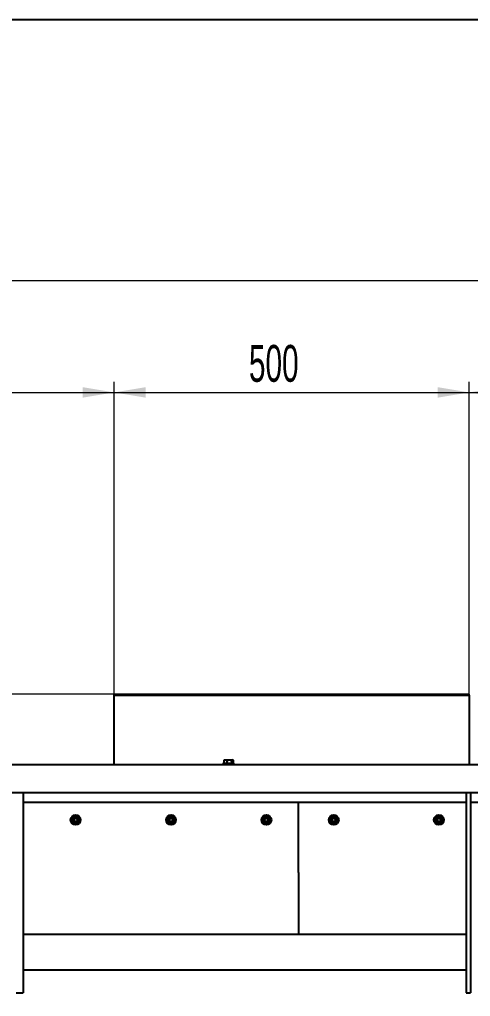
# Model space of a CAD drawing. Header units: millimetres. Extents: x 8 to 420, y -1 to 292.
# Drawn here: x 99.9 to 142.8, y 199.1 to 292 of the extents above; entities that cross this region are included whole.
import ezdxf

# ---------------------------------------------------------------- set-up
doc = ezdxf.new("R2010")
doc.units = ezdxf.units.MM
doc.styles.add('SLDTEXTSTYLE4', font='TXT', dxfattribs={"width": 0.605})
doc.dimstyles.new('SLDDIMSTYLE0', dxfattribs={"dimtxt": 3.5, "dimasz": 3, "dimexe": 0, "dimexo": 0.0625, "dimgap": 0.875, "dimtad": 2, "dimdec": 3, "dimlfac": 15, "dimrnd": 1e-09, "dimzin": 12, "dimdsep": 46, "dimtxsty": 'SLDTEXTSTYLE4', "dimsah": 1, "dimcen": 0.09, "dimadec": 0, "dimazin": 3, "dimtfac": 1, "dimtdec": 3, "dimtofl": 0, "dimtmove": 0, "dimatfit": 3, "dimfxl": 0, "dimfrac": 2, "dimtolj": 1, "dimtzin": 12, "dimarcsym": 0})

# ---------------------------------------------------------------- blocks, each defined once
blk = doc.blocks.new('_D')
at = {"color": 7, "linetype": 'Continuous', "lineweight": 0}
for p, q in [((108.942, 227.867), (44.888, 227.867)), ((45.888, 227.867), (45.888, 167.59)), ((59.808, 167.59), (44.888, 167.59))]:
    blk.add_line(p, q, dxfattribs=at)
at = {"color": 7, "linetype": 'Continuous', "lineweight": 18}
for points in [[(45.888, 227.867), (45.388, 224.867), (46.388, 224.867)], [(45.888, 167.59), (46.388, 170.59), (45.388, 170.59)]]:
    blk.add_solid(points, dxfattribs=at)
at = {"color": 7, "linetype": 'Continuous', "lineweight": 18, "insert": (41.377, 197.796), "char_height": 3.5, "attachment_point": 1, "rotation": 90, "style": 'SLDTEXTSTYLE4'}
blk.add_mtext('910', dxfattribs=at)
blk = doc.blocks.new('_D_1')
at = {"color": 7, "linetype": 'Continuous', "lineweight": 0}
for p, q in [((52.875, 218.256), (52.875, 257.556)), ((108.942, 227.764), (108.942, 257.556)), ((52.875, 256.556), (108.942, 256.556))]:
    blk.add_line(p, q, dxfattribs=at)
at = {"color": 7, "linetype": 'Continuous', "lineweight": 18}
for points in [[(52.875, 256.556), (55.875, 256.056), (55.875, 257.056)], [(108.942, 256.556), (105.942, 257.056), (105.942, 256.056)]]:
    blk.add_solid(points, dxfattribs=at)
at = {"color": 7, "linetype": 'Continuous', "lineweight": 18, "insert": (79.344, 261.067), "char_height": 3.5, "attachment_point": 1, "style": 'SLDTEXTSTYLE4'}
blk.add_mtext('850', dxfattribs=at)
blk = doc.blocks.new('_D_2')
at = {"color": 7, "linetype": 'Continuous', "lineweight": 0}
for p, q in [((108.942, 227.764), (108.942, 257.556)), ((142.675, 227.764), (142.675, 257.556)), ((108.942, 256.556), (142.675, 256.556))]:
    blk.add_line(p, q, dxfattribs=at)
at = {"color": 7, "linetype": 'Continuous', "lineweight": 18}
for points in [[(108.942, 256.556), (111.942, 256.056), (111.942, 257.056)], [(142.675, 256.556), (139.675, 257.056), (139.675, 256.056)]]:
    blk.add_solid(points, dxfattribs=at)
at = {"color": 7, "linetype": 'Continuous', "lineweight": 18, "insert": (121.749, 261.067), "char_height": 3.5, "attachment_point": 1, "style": 'SLDTEXTSTYLE4'}
blk.add_mtext('500', dxfattribs=at)
blk = doc.blocks.new('_D_3')
at = {"color": 7, "linetype": 'Continuous', "lineweight": 0}
for p, q in [((142.675, 227.764), (142.675, 257.556)), ((208.942, 227.764), (208.942, 257.556)), ((142.675, 256.556), (208.942, 256.556))]:
    blk.add_line(p, q, dxfattribs=at)
at = {"color": 7, "linetype": 'Continuous', "lineweight": 18}
for points in [[(142.675, 256.556), (145.675, 256.056), (145.675, 257.056)], [(208.942, 256.556), (205.942, 257.056), (205.942, 256.056)]]:
    blk.add_solid(points, dxfattribs=at)
at = {"color": 7, "linetype": 'Continuous', "lineweight": 18, "insert": (171.778, 261.067), "char_height": 3.5, "attachment_point": 1, "style": 'SLDTEXTSTYLE4'}
blk.add_mtext('1000', dxfattribs=at)
blk = doc.blocks.new('_D_6')
at = {"color": 7, "linetype": 'Continuous', "lineweight": 0}
for p, q in [((52.875, 218.256), (52.875, 268.185)), ((310.942, 232.95), (310.942, 268.185)), ((52.875, 267.185), (310.942, 267.185))]:
    blk.add_line(p, q, dxfattribs=at)
at = {"color": 7, "linetype": 'Continuous', "lineweight": 18}
for points in [[(52.875, 267.185), (55.875, 266.685), (55.875, 267.685)], [(310.942, 267.185), (307.942, 267.685), (307.942, 266.685)]]:
    blk.add_solid(points, dxfattribs=at)
at = {"color": 7, "linetype": 'Continuous', "lineweight": 18, "insert": (171.012, 271.697), "char_height": 3.5, "attachment_point": 1, "style": 'SLDTEXTSTYLE4'}
blk.add_mtext('3880*', dxfattribs=at)

msp = doc.modelspace()

# ---------------------------------------------------------------- linework, layer by layer
at = {"color": 7, "linetype": 'Continuous', "lineweight": 25}
for p, q in [((20, 292), (415, 292)), ((90, 292), (157, 292)), ((108.941626, 227.866839), (142.674959, 227.866839)), ((108.941626, 227.76394), (108.941626, 227.866839)), ((108.941626, 227.76394), (142.674959, 227.76394)), ((108.941626, 221.189827), (108.941626, 227.76394)), ((142.674959, 227.76394), (142.674959, 227.866839)), ((142.674959, 227.76394), (142.674959, 221.189827)), ((59.941626, 221.189827), (175.808292, 221.189827)), ((119.274959, 221.296494), (119.274959, 221.189827)), ((119.813934, 221.296494), (119.274959, 221.296494)), ((119.380501, 221.597583), (119.35196, 221.582554)), ((119.35196, 221.582554), (119.35196, 221.296494)), ((119.428292, 221.629827), (119.379516, 221.601666)), ((119.428292, 221.629827), (120.188292, 221.629827)), ((119.641939, 221.582554), (119.641939, 221.296494)), ((120.341626, 221.296494), (119.813934, 221.296494)), ((120.098271, 221.582554), (120.098271, 221.296494)), ((120.237068, 221.601666), (120.188292, 221.629827)), ((120.264624, 221.582554), (120.264624, 221.296494)), ((120.341626, 221.189827), (120.341626, 221.296494)), ((60.608292, 218.523161), (175.141626, 218.523161)), ((100.274959, 218.523161), (100.274959, 206.156494)), ((142.408292, 218.523161), (142.408292, 206.156494)), ((142.808292, 218.523161), (142.808292, 206.156494)), ((142.408292, 217.589827), (100.274959, 217.589827)), ((126.474959, 210.923161), (126.474959, 217.589827)), ((126.474959, 210.923161), (126.474959, 217.589827)), ((182.408292, 217.589827), (142.808292, 217.589827)), ((126.474959, 210.923161), (126.474959, 205.034829)), ((126.474959, 210.923161), (126.474959, 205.034829)), ((100.274959, 206.156494), (100.274959, 199.489827)), ((142.408292, 206.156494), (142.408292, 199.489827)), ((142.808292, 206.156494), (142.808292, 199.489827)), ((142.408292, 205.034829), (100.274959, 205.034829)), ((100.274959, 201.684915), (142.408292, 201.684915)), ((99.608292, 199.489827), (100.274959, 199.489827)), ((142.408292, 199.489827), (142.808292, 199.489827))]:
    msp.add_line(p, q, dxfattribs=at)
for centre, radius in [((105.274959, 215.923161), 0.473333), ((114.341626, 215.923161), 0.473333), ((123.408292, 215.923161), 0.473333), ((129.808292, 215.923161), 0.473333), ((139.808292, 215.923161), 0.473333), ((105.274959, 215.923161), 0.2), ((105.274959, 215.923161), 0.163033), ((114.341626, 215.923161), 0.2), ((114.341626, 215.923161), 0.163033), ((123.408292, 215.923161), 0.2), ((123.408292, 215.923161), 0.163033), ((129.808292, 215.923161), 0.2), ((129.808292, 215.923161), 0.163033), ((139.808292, 215.923161), 0.2), ((139.808292, 215.923161), 0.163033)]:
    msp.add_circle(centre, radius, dxfattribs=at)
for centre, start, end in [((105.274959, 215.923161), 125.04621601, 185.04621601), ((105.274959, 215.923161), 185.04621601, 245.04621601), ((105.274959, 215.923161), 65.04621601, 125.04621601), ((105.274959, 215.923161), 245.04621601, 305.04621601), ((105.274959, 215.923161), 5.04621601, 65.04621601), ((105.274959, 215.923161), 305.04621601, 5.04621601), ((114.341626, 215.923161), 125.04621601, 185.04621601), ((114.341626, 215.923161), 185.04621601, 245.04621601), ((114.341626, 215.923161), 65.04621601, 125.04621601), ((114.341626, 215.923161), 245.04621601, 305.04621601), ((114.341626, 215.923161), 5.04621601, 65.04621601), ((114.341626, 215.923161), 305.04621601, 5.04621601), ((123.408292, 215.923161), 125.04621601, 185.04621601), ((123.408292, 215.923161), 185.04621601, 245.04621601), ((123.408292, 215.923161), 65.04621601, 125.04621601), ((123.408292, 215.923161), 245.04621601, 305.04621601), ((123.408292, 215.923161), 5.04621601, 65.04621601), ((123.408292, 215.923161), 305.04621601, 5.04621601), ((129.808292, 215.923161), 120, 180), ((129.808292, 215.923161), 180, 240), ((129.808292, 215.923161), 60, 120), ((129.808292, 215.923161), 240, 300), ((129.808292, 215.923161), 0, 60), ((129.808292, 215.923161), 300, 0), ((139.808292, 215.923161), 120, 180), ((139.808292, 215.923161), 180, 240), ((139.808292, 215.923161), 60, 120), ((139.808292, 215.923161), 240, 300), ((139.808292, 215.923161), 0, 60), ((139.808292, 215.923161), 300, 0)]:
    msp.add_arc(centre, 0.333333, start, end, dxfattribs=at)
for points, knots in [([(119.35196, 221.582554), (119.377113, 221.592793), (119.427964, 221.613493), (119.526655, 221.624981), (119.597299, 221.598982), (119.641939, 221.582554)], [0, 0, 0, 0, 0.264861386, 0.535466004, 1, 1, 1, 1]), ([(119.641939, 221.582554), (119.681521, 221.592793), (119.761544, 221.613493), (119.916851, 221.624981), (120.028022, 221.598982), (120.098271, 221.582554)], [0, 0, 0, 0, 0.264861386, 0.535466004, 1, 1, 1, 1]), ([(120.098271, 221.582554), (120.119455, 221.596813), (120.168604, 221.629896), (120.225872, 221.612188), (120.259046, 221.586819), (120.264624, 221.582554)], [0, 0, 0, 0, 0.3865499513, 0.8968448829, 1, 1, 1, 1]), ([(104.92599, 216.085545), (104.925726, 216.085668), (104.925201, 216.085912), (104.921331, 216.087713), (104.915749, 216.090311), (104.910932, 216.092552), (104.908382, 216.093739), (104.908306, 216.093774)], [0, 0, 0, 0, 0.236183548, 0.471397438, 0.732464672, 0.992085974, 1, 1, 1, 1]), ([(105.083547, 216.196057), (105.075559, 216.190454), (105.023614, 216.15402), (104.970461, 216.116737), (104.927718, 216.086757), (104.92599, 216.085545)], [0, 0, 0, 0, 0.148485731, 0.965571186, 1, 1, 1, 1]), ([(104.942918, 215.893841), (104.938273, 215.946445), (104.932477, 216.01208), (104.927064, 216.073376), (104.92599, 216.085545)], [0, 0, 0, 0, 0.801462113, 1, 1, 1, 1]), ([(104.959845, 215.702137), (104.954861, 215.758583), (104.949299, 215.821578), (104.943519, 215.887036), (104.942918, 215.893841)], [0, 0, 0, 0, 0.896037151, 1, 1, 1, 1]), ([(104.943877, 215.690937), (104.943946, 215.690984), (104.946248, 215.6926), (104.950598, 215.69565), (104.955638, 215.699186), (104.959133, 215.701637), (104.959608, 215.70197), (104.959845, 215.702137)], [0, 0, 0, 0, 0.007914026, 0.267535328, 0.528602562, 0.763816452, 1, 1, 1, 1]), ([(105.13433, 215.620944), (105.086451, 215.643224), (105.026712, 215.671022), (104.970922, 215.696983), (104.959845, 215.702137)], [0, 0, 0, 0, 0.801462113, 1, 1, 1, 1]), ([(105.241104, 216.306569), (105.227808, 216.297244), (105.177305, 216.26182), (105.12332, 216.223954), (105.083547, 216.196057)], [0, 0, 0, 0, 0.2632543403, 1, 1, 1, 1]), ([(105.308815, 215.539752), (105.257439, 215.563659), (105.200102, 215.590339), (105.140524, 215.618062), (105.13433, 215.620944)], [0, 0, 0, 0, 0.896037151, 1, 1, 1, 1]), ([(105.241104, 216.306569), (105.241078, 216.306858), (105.241027, 216.307436), (105.240651, 216.311688), (105.24011, 216.317821), (105.239643, 216.323113), (105.239395, 216.325915), (105.239388, 216.325998)], [0, 0, 0, 0, 0.236183548, 0.471397438, 0.732464672, 0.992085974, 1, 1, 1, 1]), ([(105.241104, 216.306569), (105.292479, 216.282662), (105.349816, 216.255982), (105.409394, 216.228259), (105.415588, 216.225377)], [0, 0, 0, 0, 0.896037151, 1, 1, 1, 1]), ([(105.466371, 215.650264), (105.458383, 215.644661), (105.406439, 215.608227), (105.353285, 215.570944), (105.310543, 215.540964), (105.308815, 215.539752)], [0, 0, 0, 0, 0.148485731, 0.965571186, 1, 1, 1, 1]), ([(105.31053, 215.520324), (105.310523, 215.520406), (105.310275, 215.523208), (105.309808, 215.5285), (105.309267, 215.534633), (105.308891, 215.538885), (105.30884, 215.539463), (105.308815, 215.539752)], [0, 0, 0, 0, 0.007914026, 0.267535328, 0.528602562, 0.763816452, 1, 1, 1, 1]), ([(105.415588, 216.225377), (105.463467, 216.203097), (105.523206, 216.175299), (105.578996, 216.149339), (105.590073, 216.144185)], [0, 0, 0, 0, 0.801462113, 1, 1, 1, 1]), ([(105.623928, 215.760776), (105.610633, 215.751451), (105.56013, 215.716028), (105.506145, 215.678162), (105.466371, 215.650264)], [0, 0, 0, 0, 0.2632543403, 1, 1, 1, 1]), ([(105.590073, 216.144185), (105.590311, 216.144351), (105.590785, 216.144684), (105.59428, 216.147136), (105.59932, 216.150671), (105.60367, 216.153722), (105.605972, 216.155337), (105.606041, 216.155385)], [0, 0, 0, 0, 0.236183548, 0.471397438, 0.732464672, 0.992085974, 1, 1, 1, 1]), ([(105.590073, 216.144185), (105.595057, 216.087739), (105.600619, 216.024744), (105.606399, 215.959286), (105.607, 215.95248)], [0, 0, 0, 0, 0.896037151, 1, 1, 1, 1]), ([(105.607, 215.95248), (105.611645, 215.899876), (105.617441, 215.834241), (105.622854, 215.772946), (105.623928, 215.760776)], [0, 0, 0, 0, 0.8014621133, 1, 1, 1, 1]), ([(105.641612, 215.752548), (105.641536, 215.752583), (105.638986, 215.753769), (105.63417, 215.756011), (105.628587, 215.758608), (105.624717, 215.760409), (105.624192, 215.760654), (105.623928, 215.760776)], [0, 0, 0, 0, 0.007914026, 0.267535328, 0.528602562, 0.763816452, 1, 1, 1, 1]), ([(113.992657, 216.085545), (113.992393, 216.085668), (113.991867, 216.085912), (113.987997, 216.087713), (113.982415, 216.090311), (113.977599, 216.092552), (113.975048, 216.093739), (113.974973, 216.093774)], [0, 0, 0, 0, 0.236183548, 0.471397438, 0.732464672, 0.992085974, 1, 1, 1, 1]), ([(114.150213, 216.196057), (114.142225, 216.190454), (114.090281, 216.15402), (114.037127, 216.116737), (113.994385, 216.086757), (113.992657, 216.085545)], [0, 0, 0, 0, 0.148485731, 0.965571186, 1, 1, 1, 1]), ([(114.009584, 215.893841), (114.004939, 215.946445), (113.999144, 216.01208), (113.993731, 216.073376), (113.992657, 216.085545)], [0, 0, 0, 0, 0.801462113, 1, 1, 1, 1]), ([(114.026512, 215.702137), (114.021528, 215.758583), (114.015965, 215.821578), (114.010185, 215.887036), (114.009584, 215.893841)], [0, 0, 0, 0, 0.896037151, 1, 1, 1, 1]), ([(114.010544, 215.690937), (114.010612, 215.690984), (114.012915, 215.6926), (114.017264, 215.69565), (114.022305, 215.699186), (114.025799, 215.701637), (114.026274, 215.70197), (114.026512, 215.702137)], [0, 0, 0, 0, 0.007914026, 0.267535328, 0.528602562, 0.763816452, 1, 1, 1, 1]), ([(114.200997, 215.620944), (114.153118, 215.643224), (114.093378, 215.671022), (114.037589, 215.696983), (114.026512, 215.702137)], [0, 0, 0, 0, 0.801462113, 1, 1, 1, 1]), ([(114.30777, 216.306569), (114.294475, 216.297244), (114.243972, 216.26182), (114.189987, 216.223954), (114.150213, 216.196057)], [0, 0, 0, 0, 0.2632543403, 1, 1, 1, 1]), ([(114.375481, 215.539752), (114.324105, 215.563659), (114.266769, 215.590339), (114.207191, 215.618062), (114.200997, 215.620944)], [0, 0, 0, 0, 0.896037151, 1, 1, 1, 1]), ([(114.30777, 216.306569), (114.307745, 216.306858), (114.307694, 216.307436), (114.307318, 216.311688), (114.306777, 216.317821), (114.306309, 216.323113), (114.306062, 216.325915), (114.306055, 216.325998)], [0, 0, 0, 0, 0.236183548, 0.471397438, 0.732464672, 0.992085974, 1, 1, 1, 1]), ([(114.30777, 216.306569), (114.359146, 216.282662), (114.416483, 216.255982), (114.476061, 216.228259), (114.482255, 216.225377)], [0, 0, 0, 0, 0.896037151, 1, 1, 1, 1]), ([(114.533038, 215.650264), (114.52505, 215.644661), (114.473106, 215.608227), (114.419952, 215.570944), (114.377209, 215.540964), (114.375481, 215.539752)], [0, 0, 0, 0, 0.148485731, 0.965571186, 1, 1, 1, 1]), ([(114.377197, 215.520324), (114.37719, 215.520406), (114.376942, 215.523208), (114.376475, 215.5285), (114.375933, 215.534633), (114.375558, 215.538885), (114.375507, 215.539463), (114.375481, 215.539752)], [0, 0, 0, 0, 0.007914026, 0.267535328, 0.528602562, 0.763816452, 1, 1, 1, 1]), ([(114.482255, 216.225377), (114.530134, 216.203097), (114.589873, 216.175299), (114.645663, 216.149339), (114.656739, 216.144185)], [0, 0, 0, 0, 0.801462113, 1, 1, 1, 1]), ([(114.690595, 215.760776), (114.6773, 215.751451), (114.626797, 215.716028), (114.572811, 215.678162), (114.533038, 215.650264)], [0, 0, 0, 0, 0.2632543403, 1, 1, 1, 1]), ([(114.656739, 216.144185), (114.656977, 216.144351), (114.657452, 216.144684), (114.660946, 216.147136), (114.665987, 216.150671), (114.670336, 216.153722), (114.672639, 216.155337), (114.672707, 216.155385)], [0, 0, 0, 0, 0.236183548, 0.471397438, 0.732464672, 0.992085974, 1, 1, 1, 1]), ([(114.656739, 216.144185), (114.661724, 216.087739), (114.667286, 216.024744), (114.673066, 215.959286), (114.673667, 215.95248)], [0, 0, 0, 0, 0.896037151, 1, 1, 1, 1]), ([(114.673667, 215.95248), (114.678312, 215.899876), (114.684108, 215.834241), (114.68952, 215.772946), (114.690595, 215.760776)], [0, 0, 0, 0, 0.8014621133, 1, 1, 1, 1]), ([(114.708278, 215.752548), (114.708203, 215.752583), (114.705653, 215.753769), (114.700836, 215.756011), (114.695254, 215.758608), (114.691384, 215.760409), (114.690858, 215.760654), (114.690595, 215.760776)], [0, 0, 0, 0, 0.007914026, 0.267535328, 0.528602562, 0.763816452, 1, 1, 1, 1]), ([(123.059323, 216.085545), (123.05906, 216.085668), (123.058534, 216.085912), (123.054664, 216.087713), (123.049082, 216.090311), (123.044265, 216.092552), (123.041715, 216.093739), (123.04164, 216.093774)], [0, 0, 0, 0, 0.236183548, 0.471397438, 0.732464672, 0.992085974, 1, 1, 1, 1]), ([(123.21688, 216.196057), (123.208892, 216.190454), (123.156948, 216.15402), (123.103794, 216.116737), (123.061051, 216.086757), (123.059323, 216.085545)], [0, 0, 0, 0, 0.148485731, 0.965571186, 1, 1, 1, 1]), ([(123.076251, 215.893841), (123.071606, 215.946445), (123.06581, 216.01208), (123.060398, 216.073376), (123.059323, 216.085545)], [0, 0, 0, 0, 0.801462113, 1, 1, 1, 1]), ([(123.093179, 215.702137), (123.088195, 215.758583), (123.082632, 215.821578), (123.076852, 215.887036), (123.076251, 215.893841)], [0, 0, 0, 0, 0.896037151, 1, 1, 1, 1]), ([(123.077211, 215.690937), (123.077279, 215.690984), (123.079582, 215.6926), (123.083931, 215.69565), (123.088972, 215.699186), (123.092466, 215.701637), (123.092941, 215.70197), (123.093179, 215.702137)], [0, 0, 0, 0, 0.007914026, 0.267535328, 0.528602562, 0.763816452, 1, 1, 1, 1]), ([(123.267663, 215.620944), (123.219784, 215.643224), (123.160045, 215.671022), (123.104255, 215.696983), (123.093179, 215.702137)], [0, 0, 0, 0, 0.801462113, 1, 1, 1, 1]), ([(123.374437, 216.306569), (123.361142, 216.297244), (123.310639, 216.26182), (123.256653, 216.223954), (123.21688, 216.196057)], [0, 0, 0, 0, 0.2632543403, 1, 1, 1, 1]), ([(123.442148, 215.539752), (123.390772, 215.563659), (123.333436, 215.590339), (123.273857, 215.618062), (123.267663, 215.620944)], [0, 0, 0, 0, 0.896037151, 1, 1, 1, 1]), ([(123.374437, 216.306569), (123.374411, 216.306858), (123.37436, 216.307436), (123.373985, 216.311688), (123.373443, 216.317821), (123.372976, 216.323113), (123.372729, 216.325915), (123.372721, 216.325998)], [0, 0, 0, 0, 0.236183548, 0.471397438, 0.732464672, 0.992085974, 1, 1, 1, 1]), ([(123.374437, 216.306569), (123.425813, 216.282662), (123.483149, 216.255982), (123.542727, 216.228259), (123.548921, 216.225377)], [0, 0, 0, 0, 0.896037151, 1, 1, 1, 1]), ([(123.599705, 215.650264), (123.591717, 215.644661), (123.539772, 215.608227), (123.486619, 215.570944), (123.443876, 215.540964), (123.442148, 215.539752)], [0, 0, 0, 0, 0.148485731, 0.965571186, 1, 1, 1, 1]), ([(123.443863, 215.520324), (123.443856, 215.520406), (123.443609, 215.523208), (123.443141, 215.5285), (123.4426, 215.534633), (123.442224, 215.538885), (123.442173, 215.539463), (123.442148, 215.539752)], [0, 0, 0, 0, 0.007914026, 0.267535328, 0.528602562, 0.763816452, 1, 1, 1, 1]), ([(123.548921, 216.225377), (123.5968, 216.203097), (123.65654, 216.175299), (123.71233, 216.149339), (123.723406, 216.144185)], [0, 0, 0, 0, 0.801462113, 1, 1, 1, 1]), ([(123.757261, 215.760776), (123.743966, 215.751451), (123.693463, 215.716028), (123.639478, 215.678162), (123.599705, 215.650264)], [0, 0, 0, 0, 0.2632543403, 1, 1, 1, 1]), ([(123.723406, 216.144185), (123.723644, 216.144351), (123.724119, 216.144684), (123.727613, 216.147136), (123.732654, 216.150671), (123.737003, 216.153722), (123.739306, 216.155337), (123.739374, 216.155385)], [0, 0, 0, 0, 0.236183548, 0.471397438, 0.732464672, 0.992085974, 1, 1, 1, 1]), ([(123.723406, 216.144185), (123.72839, 216.087739), (123.733953, 216.024744), (123.739733, 215.959286), (123.740334, 215.95248)], [0, 0, 0, 0, 0.896037151, 1, 1, 1, 1]), ([(123.740334, 215.95248), (123.744979, 215.899876), (123.750774, 215.834241), (123.756187, 215.772946), (123.757261, 215.760776)], [0, 0, 0, 0, 0.8014621133, 1, 1, 1, 1]), ([(123.774945, 215.752548), (123.77487, 215.752583), (123.772319, 215.753769), (123.767503, 215.756011), (123.761921, 215.758608), (123.758051, 215.760409), (123.757525, 215.760654), (123.757261, 215.760776)], [0, 0, 0, 0, 0.007914026, 0.267535328, 0.528602562, 0.763816452, 1, 1, 1, 1]), ([(129.458068, 216.125363), (129.45814, 216.125321), (129.460576, 216.123915), (129.465177, 216.121259), (129.470509, 216.11818), (129.474205, 216.116046), (129.474707, 216.115756), (129.474959, 216.115611)], [0, 0, 0, 0, 0.007914026, 0.267535328, 0.528602562, 0.763816452, 1, 1, 1, 1]), ([(129.458068, 215.720958), (129.45814, 215.721), (129.460576, 215.722406), (129.465177, 215.725063), (129.470509, 215.728141), (129.474205, 215.730275), (129.474707, 215.730565), (129.474959, 215.730711)], [0, 0, 0, 0, 0.007914026, 0.267535328, 0.528602562, 0.763816452, 1, 1, 1, 1]), ([(129.474959, 216.115611), (129.524033, 216.143943), (129.5788, 216.175564), (129.635709, 216.20842), (129.641626, 216.211836)], [0, 0, 0, 0, 0.8960371512, 1, 1, 1, 1]), ([(129.474959, 215.923161), (129.474959, 215.932918), (129.474959, 215.996366), (129.474959, 216.061291), (129.474959, 216.1135), (129.474959, 216.115611)], [0, 0, 0, 0, 0.1484857306, 0.9655711857, 1, 1, 1, 1]), ([(129.474959, 215.730711), (129.474959, 215.74695), (129.474959, 215.808638), (129.474959, 215.874579), (129.474959, 215.923161)], [0, 0, 0, 0, 0.26325434, 1, 1, 1, 1]), ([(129.641626, 215.634485), (129.595892, 215.66089), (129.538829, 215.693835), (129.485539, 215.724602), (129.474959, 215.730711)], [0, 0, 0, 0, 0.801462113, 1, 1, 1, 1]), ([(129.641626, 216.211836), (129.687359, 216.23824), (129.744422, 216.271185), (129.797712, 216.301952), (129.808292, 216.308061)], [0, 0, 0, 0, 0.801462113, 1, 1, 1, 1]), ([(129.808292, 215.53826), (129.759219, 215.566593), (129.704451, 215.598213), (129.647542, 215.63107), (129.641626, 215.634485)], [0, 0, 0, 0, 0.896037151, 1, 1, 1, 1]), ([(129.808292, 216.327565), (129.808292, 216.327482), (129.808292, 216.324669), (129.808292, 216.319357), (129.808292, 216.3132), (129.808292, 216.308931), (129.808292, 216.308351), (129.808292, 216.308061)], [0, 0, 0, 0, 0.007914026, 0.267535328, 0.528602562, 0.763816452, 1, 1, 1, 1]), ([(129.808292, 216.308061), (129.857366, 216.279728), (129.912134, 216.248108), (129.969043, 216.215252), (129.974959, 216.211836)], [0, 0, 0, 0, 0.896037151, 1, 1, 1, 1]), ([(129.974959, 215.634485), (129.929225, 215.608081), (129.872163, 215.575136), (129.818872, 215.544369), (129.808292, 215.53826)], [0, 0, 0, 0, 0.801462113, 1, 1, 1, 1]), ([(129.808292, 215.53826), (129.808292, 215.53797), (129.808292, 215.53739), (129.808292, 215.533121), (129.808292, 215.526965), (129.808292, 215.521652), (129.808292, 215.518839), (129.808292, 215.518756)], [0, 0, 0, 0, 0.236183548, 0.471397438, 0.732464672, 0.992085974, 1, 1, 1, 1]), ([(129.974959, 216.211836), (130.020693, 216.185431), (130.077755, 216.152486), (130.131046, 216.121719), (130.141626, 216.115611)], [0, 0, 0, 0, 0.801462113, 1, 1, 1, 1]), ([(130.141626, 215.730711), (130.092552, 215.702378), (130.037784, 215.670758), (129.980875, 215.637901), (129.974959, 215.634485)], [0, 0, 0, 0, 0.896037151, 1, 1, 1, 1]), ([(130.141626, 216.115611), (130.141877, 216.115756), (130.14238, 216.116046), (130.146076, 216.11818), (130.151408, 216.121259), (130.156009, 216.123915), (130.158445, 216.125321), (130.158517, 216.125363)], [0, 0, 0, 0, 0.236183548, 0.471397438, 0.732464672, 0.992085974, 1, 1, 1, 1]), ([(130.141626, 215.923161), (130.141626, 215.932918), (130.141626, 215.996366), (130.141626, 216.061291), (130.141626, 216.1135), (130.141626, 216.115611)], [0, 0, 0, 0, 0.148485731, 0.965571186, 1, 1, 1, 1]), ([(130.141626, 215.730711), (130.141626, 215.74695), (130.141626, 215.808638), (130.141626, 215.874579), (130.141626, 215.923161)], [0, 0, 0, 0, 0.26325434, 1, 1, 1, 1]), ([(130.141626, 215.730711), (130.141877, 215.730565), (130.14238, 215.730275), (130.146076, 215.728141), (130.151408, 215.725063), (130.156009, 215.722406), (130.158445, 215.721), (130.158517, 215.720958)], [0, 0, 0, 0, 0.236183548, 0.471397438, 0.732464672, 0.992085974, 1, 1, 1, 1]), ([(139.458068, 216.125363), (139.45814, 216.125321), (139.460576, 216.123915), (139.465177, 216.121259), (139.470509, 216.11818), (139.474205, 216.116046), (139.474707, 216.115756), (139.474959, 216.115611)], [0, 0, 0, 0, 0.007914026, 0.267535328, 0.528602562, 0.763816452, 1, 1, 1, 1]), ([(139.458068, 215.720958), (139.45814, 215.721), (139.460576, 215.722406), (139.465177, 215.725063), (139.470509, 215.728141), (139.474205, 215.730275), (139.474707, 215.730565), (139.474959, 215.730711)], [0, 0, 0, 0, 0.007914026, 0.267535328, 0.528602562, 0.763816452, 1, 1, 1, 1]), ([(139.474959, 216.115611), (139.524033, 216.143943), (139.5788, 216.175564), (139.635709, 216.20842), (139.641626, 216.211836)], [0, 0, 0, 0, 0.8960371512, 1, 1, 1, 1]), ([(139.474959, 215.923161), (139.474959, 215.932918), (139.474959, 215.996366), (139.474959, 216.061291), (139.474959, 216.1135), (139.474959, 216.115611)], [0, 0, 0, 0, 0.1484857306, 0.9655711857, 1, 1, 1, 1]), ([(139.474959, 215.730711), (139.474959, 215.74695), (139.474959, 215.808638), (139.474959, 215.874579), (139.474959, 215.923161)], [0, 0, 0, 0, 0.26325434, 1, 1, 1, 1]), ([(139.641626, 215.634485), (139.595892, 215.66089), (139.538829, 215.693835), (139.485539, 215.724602), (139.474959, 215.730711)], [0, 0, 0, 0, 0.801462113, 1, 1, 1, 1]), ([(139.641626, 216.211836), (139.687359, 216.23824), (139.744422, 216.271185), (139.797712, 216.301952), (139.808292, 216.308061)], [0, 0, 0, 0, 0.801462113, 1, 1, 1, 1]), ([(139.808292, 215.53826), (139.759219, 215.566593), (139.704451, 215.598213), (139.647542, 215.63107), (139.641626, 215.634485)], [0, 0, 0, 0, 0.896037151, 1, 1, 1, 1]), ([(139.808292, 216.327565), (139.808292, 216.327482), (139.808292, 216.324669), (139.808292, 216.319357), (139.808292, 216.3132), (139.808292, 216.308931), (139.808292, 216.308351), (139.808292, 216.308061)], [0, 0, 0, 0, 0.007914026, 0.267535328, 0.528602562, 0.763816452, 1, 1, 1, 1]), ([(139.808292, 216.308061), (139.857366, 216.279728), (139.912134, 216.248108), (139.969043, 216.215252), (139.974959, 216.211836)], [0, 0, 0, 0, 0.896037151, 1, 1, 1, 1]), ([(139.974959, 215.634485), (139.929225, 215.608081), (139.872163, 215.575136), (139.818872, 215.544369), (139.808292, 215.53826)], [0, 0, 0, 0, 0.801462113, 1, 1, 1, 1]), ([(139.808292, 215.53826), (139.808292, 215.53797), (139.808292, 215.53739), (139.808292, 215.533121), (139.808292, 215.526965), (139.808292, 215.521652), (139.808292, 215.518839), (139.808292, 215.518756)], [0, 0, 0, 0, 0.236183548, 0.471397438, 0.732464672, 0.992085974, 1, 1, 1, 1]), ([(139.974959, 216.211836), (140.020693, 216.185431), (140.077755, 216.152486), (140.131046, 216.121719), (140.141626, 216.115611)], [0, 0, 0, 0, 0.801462113, 1, 1, 1, 1]), ([(140.141626, 215.730711), (140.092552, 215.702378), (140.037784, 215.670758), (139.980875, 215.637901), (139.974959, 215.634485)], [0, 0, 0, 0, 0.896037151, 1, 1, 1, 1]), ([(140.141626, 216.115611), (140.141877, 216.115756), (140.14238, 216.116046), (140.146076, 216.11818), (140.151408, 216.121259), (140.156009, 216.123915), (140.158445, 216.125321), (140.158517, 216.125363)], [0, 0, 0, 0, 0.236183548, 0.471397438, 0.732464672, 0.992085974, 1, 1, 1, 1]), ([(140.141626, 215.923161), (140.141626, 215.932918), (140.141626, 215.996366), (140.141626, 216.061291), (140.141626, 216.1135), (140.141626, 216.115611)], [0, 0, 0, 0, 0.148485731, 0.965571186, 1, 1, 1, 1]), ([(140.141626, 215.730711), (140.141626, 215.74695), (140.141626, 215.808638), (140.141626, 215.874579), (140.141626, 215.923161)], [0, 0, 0, 0, 0.26325434, 1, 1, 1, 1]), ([(140.141626, 215.730711), (140.141877, 215.730565), (140.14238, 215.730275), (140.146076, 215.728141), (140.151408, 215.725063), (140.156009, 215.722406), (140.158445, 215.721), (140.158517, 215.720958)], [0, 0, 0, 0, 0.236183548, 0.471397438, 0.732464672, 0.992085974, 1, 1, 1, 1])]:
    msp.add_open_spline(points, degree=3, knots=knots, dxfattribs=at)

# ---------------------------------------------------------------- dimensions: what is measured, and where the dimension line sits
at = {"color": 7, "linetype": 'Continuous', "lineweight": 18}
for base, p1, p2, angle, picture, middle in [((310.941626, 267.184774), (52.874959, 218.256494), (310.941626, 232.949983), 0, '_D_6', (176.162278, 267.184774)), ((108.941626, 256.555603), (52.874959, 218.256494), (108.941626, 227.76394), 0, '_D_1', (82.632768, 256.555603)), ((45.888442, 167.589827), (108.941626, 227.866839), (59.808292, 167.589827), 90, '_D', (45.888442, 201.084717))]:
    dim = msp.add_linear_dim(base=base, p1=p1, p2=p2, angle=angle, dimstyle='SLDDIMSTYLE0', dxfattribs=at)
    dim.commit()
    dim.dimension.update_dxf_attribs({"geometry": picture, "text_midpoint": middle, "dimtype": 160})
for base, p1, p2, picture, middle in [((142.674959, 256.555603), (108.941626, 227.76394), (142.674959, 227.76394), '_D_2', (125.037405, 256.555603)), ((208.941626, 256.555603), (142.674959, 227.76394), (208.941626, 227.76394), '_D_3', (176.162278, 256.555603))]:
    dim = msp.add_linear_dim(base=base, p1=p1, p2=p2, dimstyle='SLDDIMSTYLE0', dxfattribs=at)
    dim.commit()
    dim.dimension.update_dxf_attribs({"geometry": picture, "text_midpoint": middle, "dimtype": 160})

doc.saveas('drawing.dxf')
